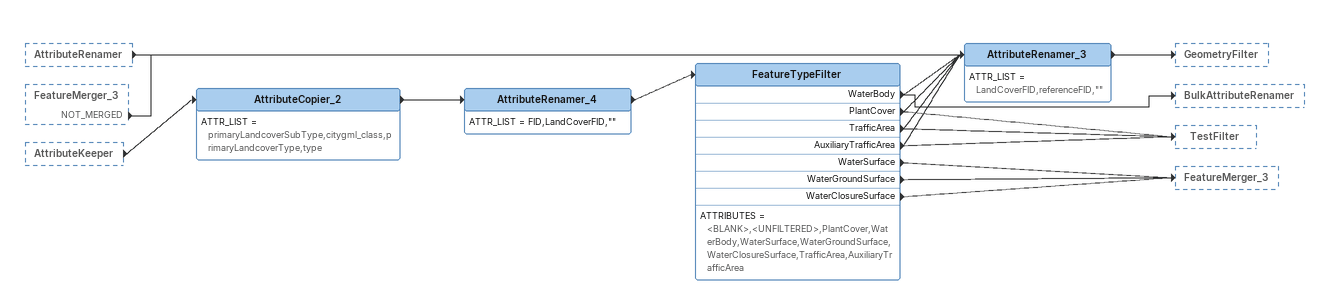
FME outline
AttributeRenamer [outside]
    -> AttributeRenamer_3
FeatureMerger_3 [outside]
    NOT_MERGED -> AttributeRenamer_3
AttributeKeeper [outside]
    -> AttributeCopier_2
AttributeCopier_2
    ATTR_LIST = primaryLandcoverSubType,citygml_class,primaryLandcoverType,type
    -> AttributeRenamer_4
AttributeRenamer_4
    ATTR_LIST = FID,LandCoverFID,""
    -> FeatureTypeFilter
FeatureTypeFilter
    ATTRIBUTES = <BLANK>,<UNFILTERED>,PlantCover,WaterBody,WaterSurface,WaterGroundSurface,WaterClosureSurface,TrafficArea,AuxiliaryTrafficArea
    WaterBody -> BulkAttributeRenamer
    PlantCover -> TestFilter
    TrafficArea -> TestFilter
    AuxiliaryTrafficArea -> TestFilter
    PlantCover -> AttributeRenamer_3
    TrafficArea -> AttributeRenamer_3
    AuxiliaryTrafficArea -> AttributeRenamer_3
    WaterBody -> AttributeRenamer_3
    WaterSurface -> FeatureMerger_3
    WaterGroundSurface -> FeatureMerger_3
    WaterClosureSurface -> FeatureMerger_3
AttributeRenamer_3
    ATTR_LIST = LandCoverFID,referenceFID,""
    -> GeometryFilter
